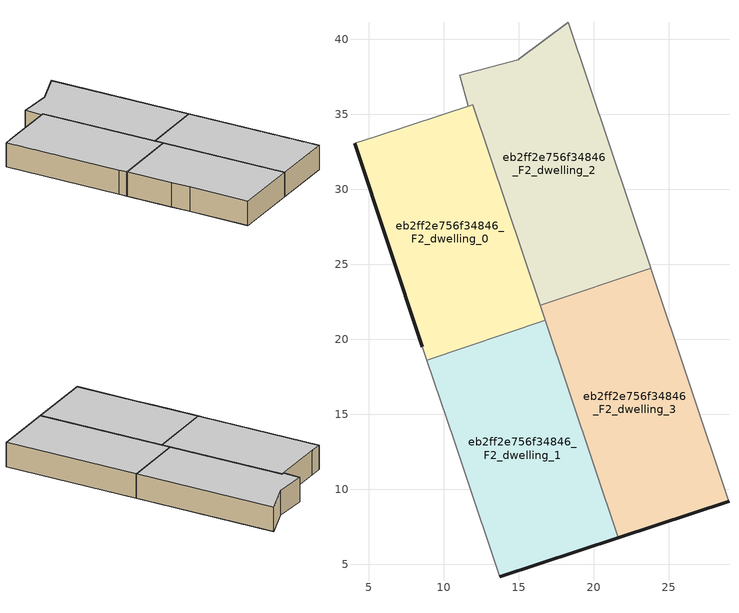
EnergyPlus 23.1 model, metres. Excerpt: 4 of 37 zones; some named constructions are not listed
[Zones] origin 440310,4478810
eb2ff2e756f34846_F2_dwelling_0
 floor to eb2ff2e756f34846_F1_dwelling_0 (EU_floor_Construction): 16.79,21.26 11.96,35.64 5.54,33.55 4.07,33.06 8.59,19.52 8.89,18.61 z6
 wall outside (EU_wall_Construction): 8.59,19.52 4.07,33.06 z6:9
 wall to eb2ff2e756f34846_F2_dwelling_1 (EU_wall_Construction): 16.79,21.26 8.89,18.61 z6:9
 wall adiabatic (EU_wall_Construction): 8.89,18.61 8.59,19.52 / 4.07,33.06 5.54,33.55 11.96,35.64 z6:9
 wall to eb2ff2e756f34846_F2_dwelling_2 (EU_wall_Construction): 11.96,35.64 16.45,22.27 z6:9
 wall to eb2ff2e756f34846_F2_dwelling_3 (EU_wall_Construction): 16.45,22.27 16.79,21.26 z6:9
 ceiling to eb2ff2e756f34846_F3_dwelling_0 (EU_floor_Construction): 11.96,35.64 16.79,21.26 8.89,18.61 8.59,19.52 4.07,33.06 5.54,33.55 z9
eb2ff2e756f34846_F2_dwelling_1
 floor to eb2ff2e756f34846_F1_dwelling_1 (EU_floor_Construction): 21.66,6.78 16.79,21.26 8.89,18.61 10.71,13.24 11.42,11.14 13.75,4.17 z6
 wall outside (EU_wall_Construction): 21.66,6.78 13.75,4.17 z6:9
 wall adiabatic (EU_wall_Construction): 13.75,4.17 11.42,11.14 10.71,13.24 8.89,18.61 z6:9
 wall to eb2ff2e756f34846_F2_dwelling_3 (EU_wall_Construction): 16.79,21.26 21.66,6.78 z6:9
 ceiling to eb2ff2e756f34846_F3_dwelling_1 (EU_floor_Construction): 16.79,21.26 21.66,6.78 13.75,4.17 11.42,11.14 10.71,13.24 8.89,18.61 z9
eb2ff2e756f34846_F2_dwelling_2
 floor to eb2ff2e756f34846_F1_dwelling_2 (EU_floor_Construction): 23.81,24.75 18.3,41.13 15.06,38.69 14.97,38.62 11.1,37.6 11.66,35.54 11.96,35.64 16.45,22.27 z6
 wall adiabatic (EU_wall_Construction): 11.96,35.64 11.66,35.54 11.1,37.6 14.97,38.62 15.06,38.69 18.3,41.13 z6:9
 wall to eb2ff2e756f34846_F2_dwelling_3 (EU_wall_Construction): 23.81,24.75 16.45,22.27 z6:9
 wall to eb2ff2e756f34846_F2_dwelling_4 (EU_wall_Construction): 18.3,41.13 23.8,24.78 z6:9
 wall to eb2ff2e756f34846_F2_dwelling_5 (EU_wall_Construction): 23.8,24.78 23.81,24.75 z6:9
 ceiling to eb2ff2e756f34846_F3_dwelling_2 (EU_floor_Construction): 18.3,41.13 23.81,24.75 16.45,22.27 11.96,35.64 11.66,35.54 11.1,37.6 14.97,38.62 15.06,38.69 z9
eb2ff2e756f34846_F2_dwelling_3
 floor to eb2ff2e756f34846_F1_dwelling_3 (EU_floor_Construction): 29.03,9.21 23.81,24.75 16.45,22.27 21.66,6.78 z6
 wall outside (EU_wall_Construction): 29.03,9.21 21.66,6.78 z6:9
 wall to eb2ff2e756f34846_F2_dwelling_5 (EU_wall_Construction): 23.81,24.75 29.03,9.21 z6:9
 ceiling to eb2ff2e756f34846_F3_dwelling_3 (EU_floor_Construction): 23.81,24.75 29.03,9.21 21.66,6.78 16.45,22.27 z9
[SCHEDULE:FILE] Column Number=1; Rows to Skip at Top=0; Number of Hours of Data=8760; Column Separator=Comma; Interpolate to Timestep=No; Minutes per Item=60; Adjust Schedule for Daylight Savings=Yes
Name | File
EU_Step8_GainSchedule_eb2ff2e756f34846_F2_dwelling_0_f000 | ../../schedules/eb2ff2e756f34846/eb2ff2e756f34846_F2_dwelling_0_f000_gain.csv
EU_Step8_GainSchedule_eb2ff2e756f34846_F2_dwelling_1_f000 | ../../schedules/eb2ff2e756f34846/eb2ff2e756f34846_F2_dwelling_1_f000_gain.csv
EU_Step8_GainSchedule_eb2ff2e756f34846_F2_dwelling_2_f000 | ../../schedules/eb2ff2e756f34846/eb2ff2e756f34846_F2_dwelling_2_f000_gain.csv
EU_Step8_GainSchedule_eb2ff2e756f34846_F2_dwelling_3_f000 | ../../schedules/eb2ff2e756f34846/eb2ff2e756f34846_F2_dwelling_3_f000_gain.csv
EU_Step8_GainSchedule_eb2ff2e756f34846_F2_dwelling_4_f000 | ../../schedules/eb2ff2e756f34846/eb2ff2e756f34846_F2_dwelling_4_f000_gain.csv
EU_Step8_GainSchedule_eb2ff2e756f34846_F2_dwelling_5_f000 | ../../schedules/eb2ff2e756f34846/eb2ff2e756f34846_F2_dwelling_5_f000_gain.csv
EU_Step8_GainSchedule_eb2ff2e756f34846_F2_dwelling_6_f000 | ../../schedules/eb2ff2e756f34846/eb2ff2e756f34846_F2_dwelling_6_f000_gain.csv
EU_Step8_GainSchedule_eb2ff2e756f34846_F2_dwelling_7_f000 | ../../schedules/eb2ff2e756f34846/eb2ff2e756f34846_F2_dwelling_7_f000_gain.csv
EU_Step8_GainSchedule_eb2ff2e756f34846_F2_dwelling_8_f000 | ../../schedules/eb2ff2e756f34846/eb2ff2e756f34846_F2_dwelling_8_f000_gain.csv
